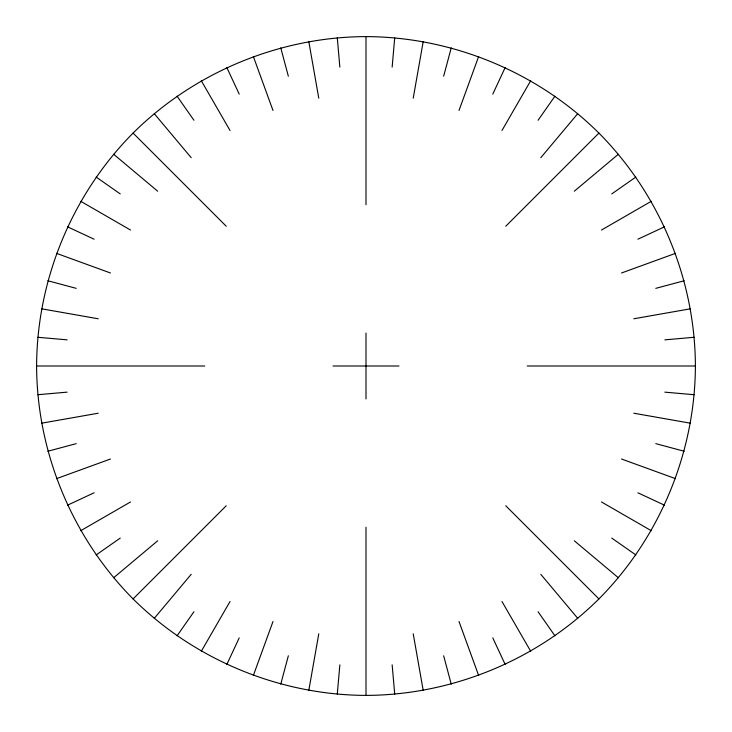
<?xml version="1.0" encoding="UTF-8"?>
<svg xmlns="http://www.w3.org/2000/svg" width="732" height="732" viewBox="0 0 732 732"><rect width="100%" height="100%" fill="white"/><g stroke="black" fill="none" stroke-linecap="round" stroke-linejoin="round"><path stroke-width="1.1" d="M36.6 366C36.92 279.551 72.175 194.438 133.078 133.078C194.438 72.175 279.551 36.92 366 36.6C452.449 36.92 537.562 72.175 598.922 133.078C659.825 194.438 695.08 279.551 695.4 366C695.08 452.449 659.825 537.562 598.922 598.922C537.562 659.825 452.449 695.08 366 695.4C279.551 695.08 194.438 659.825 133.078 598.922C72.175 537.562 36.92 452.449 36.6 366L204.768 366M337.287 694.146L339.849 664.866M392.151 67.134L394.713 37.854M308.803 690.395L318.777 633.802M413.223 98.198L423.197 41.605M280.749 684.173L288.353 655.781M443.647 76.219L451.251 47.827M253.336 675.535L272.99 621.532M459.01 110.468L478.664 56.465M226.792 664.537L239.208 637.901M492.792 94.099L505.208 67.463M201.3 651.27L230.031 601.503M501.969 130.497L530.7 80.73M177.062 635.824L193.925 611.751M538.075 120.249L554.938 96.176M154.269 618.339L191.208 574.309M540.792 157.691L577.731 113.661M133.078 598.922L226.243 505.757M505.757 226.243L598.922 133.078M113.661 577.731L157.691 540.792M574.309 191.208L618.339 154.269M96.176 554.938L120.249 538.075M611.751 193.925L635.824 177.062M80.73 530.7L130.497 501.969M601.503 230.031L651.27 201.3M67.463 505.208L94.099 492.792M637.901 239.208L664.537 226.792M56.465 478.664L110.468 459.01M621.532 272.99L675.535 253.336M47.827 451.251L76.219 443.647M655.781 288.353L684.173 280.749M41.605 423.197L98.198 413.223M633.802 318.777L690.395 308.803M37.854 394.713L67.134 392.151M664.866 339.849L694.146 337.287M333.06 366L398.94 366M527.232 366L695.4 366M37.854 337.287L67.134 339.849M664.866 392.151L694.146 394.713M41.605 308.803L98.198 318.777M633.802 413.223L690.395 423.197M47.827 280.749L76.219 288.353M655.781 443.647L684.173 451.251M56.465 253.336L110.468 272.99M621.532 459.01L675.535 478.664M67.463 226.792L94.099 239.208M637.901 492.792L664.537 505.208M80.73 201.3L130.497 230.031M601.503 501.969L651.27 530.7M96.176 177.062L120.249 193.925M611.751 538.075L635.824 554.938M113.661 154.269L157.691 191.208M574.309 540.792L618.339 577.731M133.078 133.078L226.243 226.243M505.757 505.757L598.922 598.922M154.269 113.661L191.208 157.691M540.792 574.309L577.731 618.339M177.062 96.176L193.925 120.249M538.075 611.751L554.938 635.824M201.3 80.73L230.031 130.497M501.969 601.503L530.7 651.27M226.792 67.463L239.208 94.099M492.792 637.901L505.208 664.537M253.336 56.465L272.99 110.468M459.01 621.532L478.664 675.535M280.749 47.827L288.353 76.219M443.647 655.781L451.251 684.173M308.803 41.605L318.777 98.198M413.223 633.802L423.197 690.395M337.287 37.854L339.849 67.134M392.151 664.866L394.713 694.146M366 36.6L366 204.768M366 333.06L366 398.94M366 527.232L366 695.4"/></g></svg>
